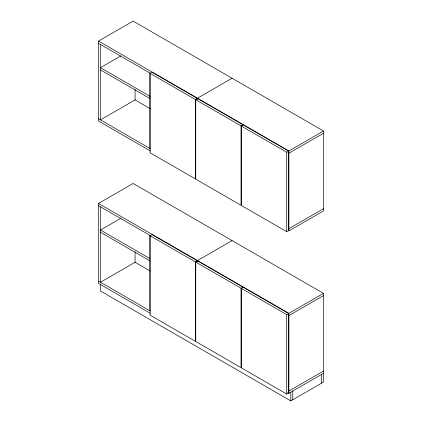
<?xml version="1.0" encoding="UTF-8"?>
<svg xmlns="http://www.w3.org/2000/svg" width="422" height="422" viewBox="0 0 422 422"><rect width="100%" height="100%" fill="white"/><g stroke="black" fill="none" stroke-linecap="round" stroke-linejoin="round"><path stroke-width="0.63" d="M98.511 41.082L133.125 21.1L323.489 131.005L323.489 210.937L288.875 230.918L288.875 150.986L98.511 41.082L98.511 121.014L150.38 150.96M120.887 55.894L100.462 67.684L149.889 96.221M150.105 73.365L195.317 99.471L195.317 178.902L150.105 152.801L150.105 73.365L152.052 72.241L197.264 98.347L197.264 99.661M195.317 99.471L197.264 98.347M197.48 98.22L232.089 78.239M195.75 99.719L197.696 98.595L242.961 124.727L241.015 125.851L195.75 99.719L195.75 179.15L241.015 205.287L241.015 125.851M150.38 313.319L98.511 283.378L98.511 203.446L133.125 183.459L323.489 293.369L323.489 382.042L290.821 400.9L100.462 290.995L100.462 284.127M241.447 126.104L243.394 124.981L288.659 151.113L288.659 230.544L286.712 231.667L241.447 205.535L241.447 126.104L286.712 152.237L288.659 151.113M120.887 218.253L100.462 230.048L149.889 258.586M288.875 150.986L323.489 131.005M288.875 153.233L323.489 133.252M150.105 235.729L195.317 261.83L195.317 341.266L150.105 315.16L150.105 235.729L152.052 234.606L197.264 260.706L197.264 262.02M195.317 261.83L197.264 260.706M232.089 240.598L197.48 260.585L197.48 261.709M195.75 262.083L197.696 260.96L242.961 287.092L241.015 288.215L195.75 262.083L195.75 341.514L241.015 367.646L241.015 288.215M288.875 228.671L323.489 208.69M241.447 288.463L243.394 287.34L288.659 313.472L288.659 392.908L286.712 394.032L241.447 367.9L241.447 288.463L286.712 314.601L288.659 313.472M98.511 203.446L288.875 313.351L323.489 293.369M288.875 315.598L323.489 295.616M288.875 391.036L323.489 371.049M287.735 392.624L288.875 393.283L323.489 373.301M98.511 43.329L150.269 73.212M100.462 69.931L149.889 98.468M134.834 99.771L150.221 108.654M98.511 118.767L150.38 148.713M98.511 205.693L150.269 235.576M100.462 232.295L149.889 260.833M134.834 262.131L150.221 271.019M98.511 281.126L150.38 311.072M321.538 374.425L321.538 383.165M292.768 391.036L292.768 399.776M290.821 392.159L290.821 400.9M288.875 313.351L288.875 393.283M286.712 152.237L286.712 231.667M286.712 314.601L286.712 394.032M149.889 72.99L149.889 148.428M149.889 235.355L149.889 310.792M135.072 89.411L135.072 99.909L100.462 119.89L100.462 44.452M135.072 251.776L135.072 262.268L100.462 282.255L100.462 206.817"/></g></svg>
